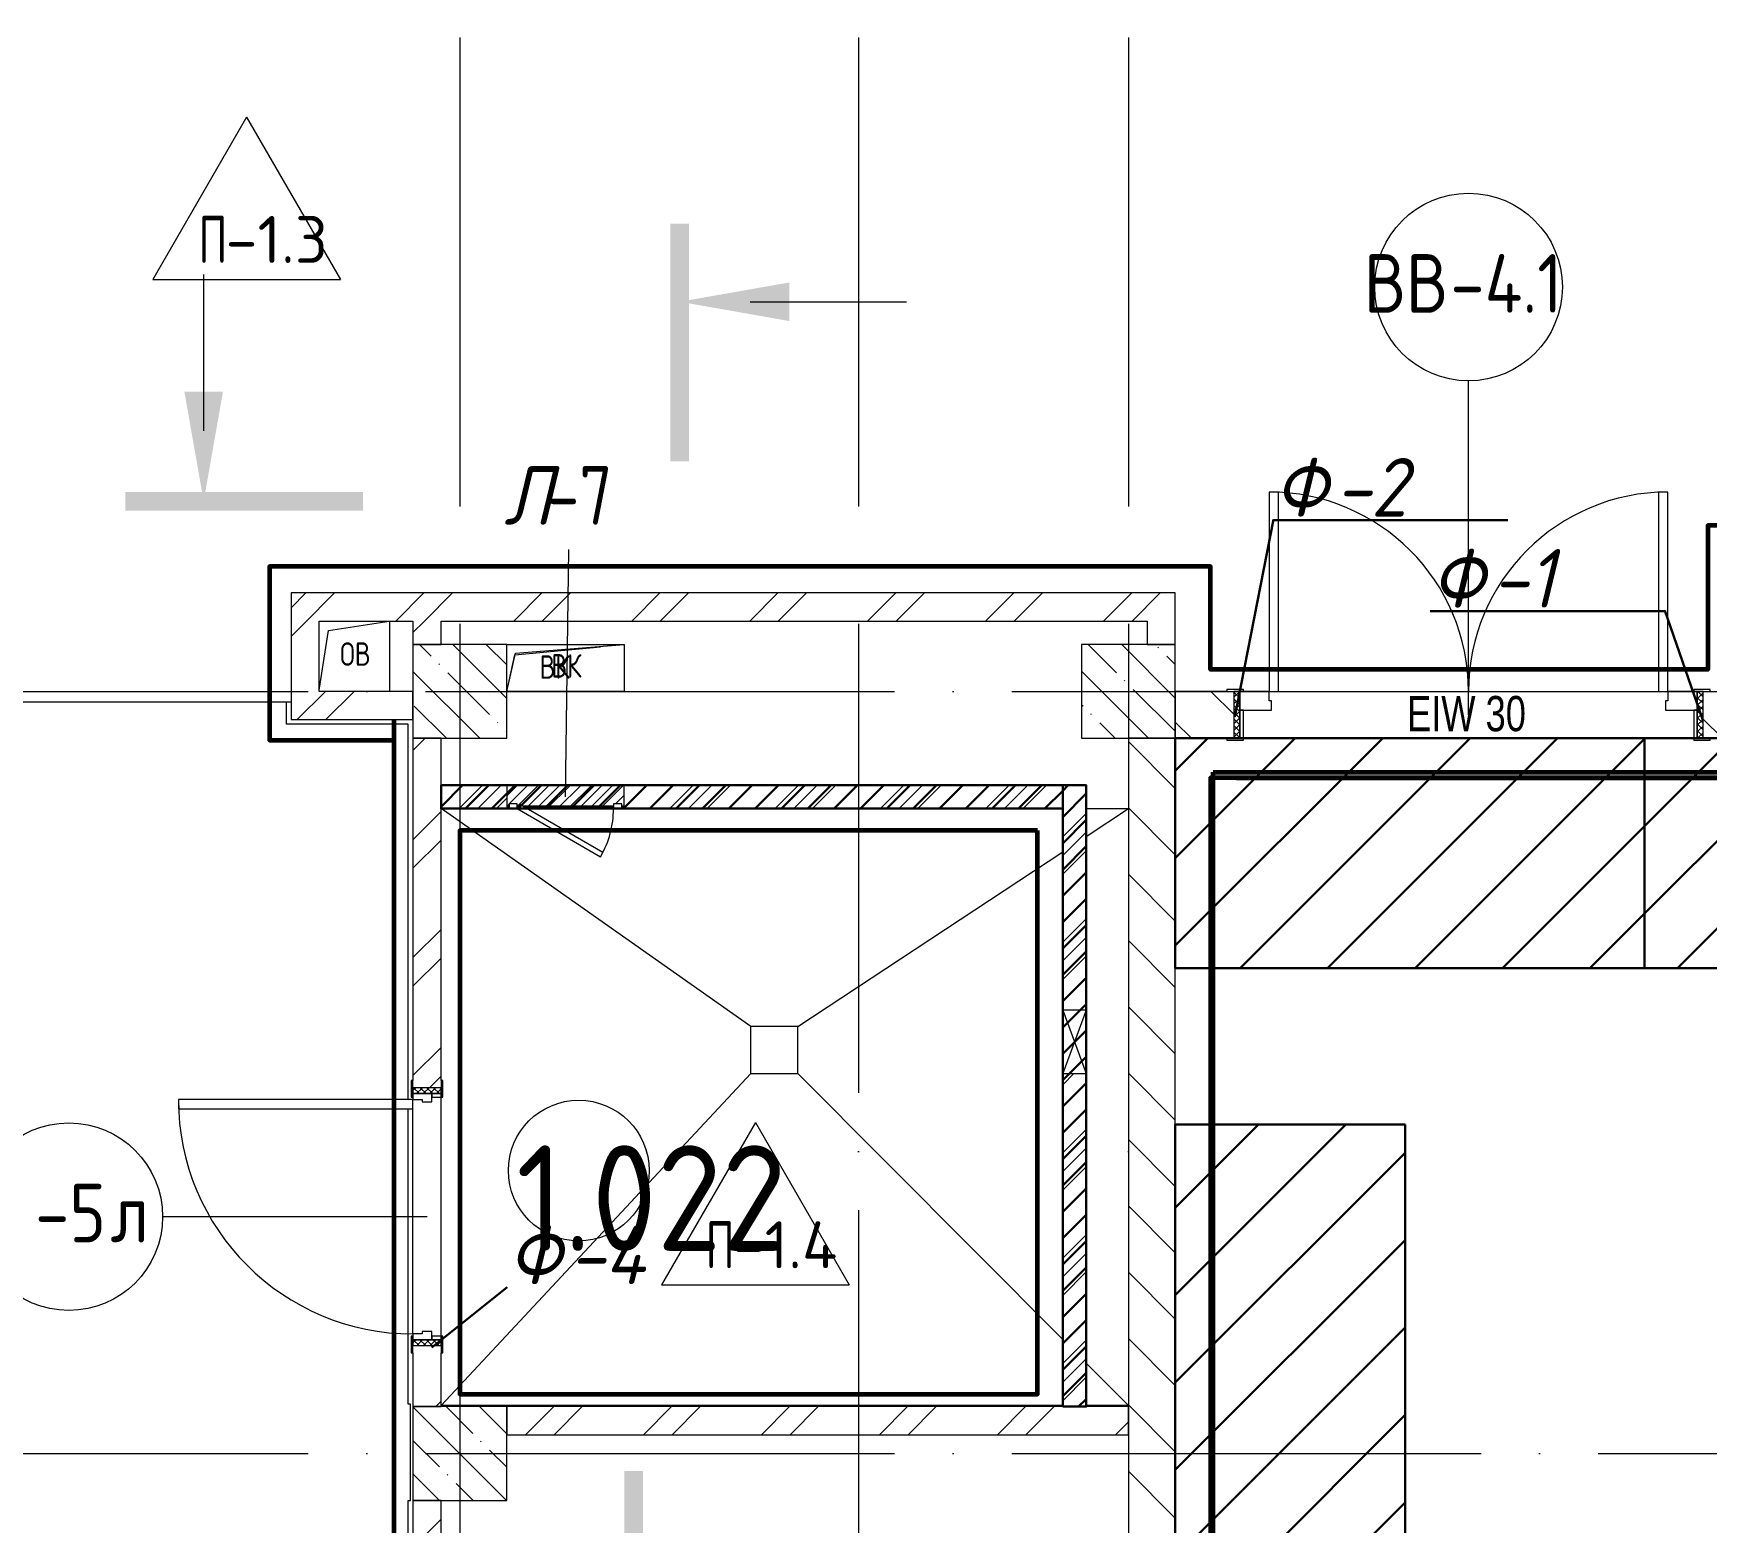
# Model space of a CAD drawing. Header units: millimetres. Extents: x -592259 to 288321, y -552984 to 293768.
# Drawn here: x 90570 to 97702, y 32231 to 38580 of the extents above; entities that cross this region are included whole.
import ezdxf

# ---------------------------------------------------------------- set-up
doc = ezdxf.new("R2010")
doc.units = ezdxf.units.MM
doc.linetypes.add('ADSK_Линия сетки', pattern=[2500, 2000, -250, 0, -250])
doc.linetypes.add('ADSK_Скрыто', pattern=[600, 300, -300])
for name, color, linetype, lineweight in [('0) строительные леса', 1, 'Continuous', 30), ('0.3) ПГП 4 вып', 4, 'Continuous', 30), ('2)Фархверки', 40, 'Continuous', 30), ('4.1) Штук. 3 вып', 6, 'Continuous', 60), ('4.1.1) Штук.  швы3 вып.', 6, 'Continuous', 60), ('4.2) Штук 4 вып', 6, 'Continuous', 60), ('6.1) Шпаклевка 5 вып.', 160, 'Continuous', 60), ('A-AREA-____-IDEN', 250, 'Continuous', 9), ('A-DETL-GENF-OTLN', 250, 'Continuous', 5), ('A-DOOR-____-IDEN', 250, 'Continuous', 9), ('A-DOOR-____-MCUT', 250, 'Continuous', 5), ('A-DOOR-____-OTLN', 250, 'Continuous', 5), ('A-DOOR-FRAM-MCUT', 250, 'Continuous', 5), ('A-DOOR-FRAM-OTLN', 250, 'Continuous', 5), ('A-FLOR-____-IDEN', 250, 'Continuous', 9), ('A-FLOR-____-OTLN', 250, 'Continuous', 9), ('A-GENM-____-MCUT', 250, 'Continuous', 25), ('A-GENM-____-OTLN', 250, 'Continuous', 9), ('A-GLAZ-____-OTLN', 250, 'Continuous', 5), ('A-WALL-____-MCUT', 250, 'Continuous', 13), ('A-WALL-____-PATT', 250, 'Continuous', 13), ('G-____-____-SYMB', 250, 'ADSK_Скрыто', 9), ('I-WALL-____-OTLN', 250, 'Continuous', 9), ('S-COLS-____-MCUT', 250, 'Continuous', 25), ('S-COLS-____-OTLN', 250, 'Continuous', 9), ('S-GRID-____-OTLN', 250, 'Continuous', 9)]:
    doc.layers.add(name, color=color, linetype=linetype, lineweight=lineweight)
doc.styles.add('Arial Narrow', font='ARIALN.TTF', dxfattribs={"width": 0.9, "height": 150})
doc.styles.add('GOST Common_1', font='', dxfattribs={"width": 0.9, "height": 250})
doc.styles.add('ISOCPEUR', font='isocpeur.ttf', dxfattribs={"width": 0.8, "height": 100})
doc.styles.add('ISOCPEUR_1', font='isocpeur.ttf', dxfattribs={"width": 0.9, "height": 250})
doc.styles.add('ISOCPEUR_2', font='isocpeur.ttf', dxfattribs={"height": 160})
doc.styles.add('ISOCPEUR_I', font='isocpeui.ttf', dxfattribs={"width": 0.9, "height": 12.5})
doc.styles.add('ISOCPEUR_I_1', font='ГОСТ тип А.ttf', dxfattribs={"height": 2500})
doc.styles.get('GOST Common_1').set_extended_font_data('GOST Common')
pattern_1 = [(135, (12287.91, -0.0006), (-141.42136, -141.42136), [])]
pattern_2 = [(45, (12287.9, -0.0006), (-251.4472, 251.4472), []), (45, (12287.9, 381), (-251.4472, 251.4472), [])]
pattern_3 = [(45, (12287.9, -0.0006), (-224.5064, 224.5064), []), (45, (12367.3, -0.0006), (0, 449.0128), []), (45, (12208.54, -0.0006), (0, 449.0128), [])]
pattern_4 = [(135, (12287.91, -0.0006), (-142.5612, -142.5612), []), (135, (12430.48, -0.0006), (-142.5612, -142.5612), [252.016, -50.403, 3.353, -47.05])]

# ---------------------------------------------------------------- blocks, each defined once
blk = doc.blocks.new('Разрез - Номер вида спереди_3_5 мм-32550530-АР1_Кладочный план 1 этажа С2и3')
at = {"layer": 'G-____-____-SYMB', "linetype": 'Continuous'}
for points in [[(9.798, 0.404), (9.798, -0.394), (-0.333, -0.394), (-0.333, 0.404)], [(2.176, -4.675), (3, 0), (3.824, -4.675)]]:
    blk.add_hatch(color=256, dxfattribs=at).paths.add_polyline_path(points)
at = {"layer": 'G-____-____-SYMB', "linetype": 'Continuous', "lineweight": 20}
blk.add_line((3, -3), (3, -9.663), dxfattribs=at)
blk = doc.blocks.new('Разрез - Номер вида сзади_3_5 мм-32550532-АР1_Кладочный план 1 этажа С2и3')
at = {"layer": 'G-____-____-SYMB', "linetype": 'Continuous'}
for points in [[(9.798, 0.404), (9.798, -0.394), (-0.333, -0.394), (-0.333, 0.404)], [(2.176, -4.675), (3, 0), (3.824, -4.675)]]:
    blk.add_hatch(color=256, dxfattribs=at).paths.add_polyline_path(points)
at = {"layer": 'G-____-____-SYMB', "linetype": 'Continuous', "lineweight": 20}
blk.add_line((3, -3), (3, -9.663), dxfattribs=at)
blk = doc.blocks.new('Дверь_СКБ_1Ст_Внутренняя - Д-5л_1100x2100h_С_У МГН-41919549-АР1_Маркировочный план 1 этажа С2и3')
at = {"layer": 'A-DOOR-____-OTLN'}
h = blk.add_hatch(dxfattribs=at)
h.set_pattern_fill('FP_12', color=256, style=0, pattern_type=2)
h.set_pattern_definition([(135, (1751.41, 124.685), (-14.14214, -14.14214), []), (225, (1751.41, 124.685), (14.14214, -14.14214), [])])
h.paths.add_polyline_path([(537.5, -60), (562.5, -60), (562.5, 60), (537.5, 60)])
at = {"layer": 'A-DOOR-FRAM-OTLN'}
h = blk.add_hatch(dxfattribs=at)
h.set_pattern_fill('FP_13', color=256, style=0, pattern_type=2)
h.set_pattern_definition([(45, (-371.384, 124.685), (-14.1421, 14.1421), []), (135, (-371.384, 124.685), (-14.1421, -14.1421), [])])
h.paths.add_polyline_path([(-537.5, -60), (-537.5, -60), (-512.5, -60), (-512.5, 60), (-537.5, 60)])
at = {"layer": 'A-DOOR-____-MCUT'}
for p, q in [((512.5, 1060), (472.5, 1060)), ((472.5, 1060), (472.5, 60)), ((512.5, 60), (512.5, 1060)), ((472.5, 60), (512.5, 60))]:
    blk.add_line(p, q, dxfattribs=at)
at = {"layer": 'A-DOOR-____-OTLN'}
blk.add_arc((512.5, 60), 1000, 90, 180, dxfattribs=at)
at = {"layer": 'A-DOOR-FRAM-MCUT'}
for p, q in [((-497.5, 68), (-567.5, 68)), ((-567.5, 68), (-567.5, 60)), ((-567.5, 60), (-497.5, 60)), ((-512.5, 60), (-537.5, 60)), ((-537.5, 60), (-537.5, -60)), ((-487.5, 60), (-512.5, 60)), ((-512.5, 60), (-512.5, -20)), ((-512.5, -60), (-512.5, 60)), ((-497.5, 60), (-512.5, 60)), ((-512.5, 60), (-512.5, 59)), ((-512.5, 59), (-497.5, 59)), ((-497.5, 60), (-497.5, 68)), ((-497.5, 59), (-497.5, 60)), ((-487.5, 20), (-487.5, 60)), ((-477.5, 20), (-487.5, 20)), ((-477.5, -20), (-477.5, 20)), ((512.5, 20), (502.5, 20)), ((502.5, 20), (502.5, -20)), ((512.5, 60), (512.5, 20)), ((537.5, 60), (512.5, 60)), ((592.5, 68), (522.5, 68)), ((522.5, 68), (522.5, 60)), ((537.5, 60), (522.5, 60)), ((522.5, 60), (522.5, 59)), ((522.5, 60), (592.5, 60)), ((522.5, 59), (537.5, 59)), ((537.5, -20), (537.5, 60)), ((562.5, 60), (537.5, 60)), ((537.5, 60), (537.5, -60)), ((537.5, 59), (537.5, 60)), ((562.5, -60), (562.5, 60)), ((592.5, 60), (592.5, 68)), ((-497.5, -60), (-567.5, -60)), ((-567.5, -60), (-567.5, -68)), ((-567.5, -68), (-497.5, -68)), ((-537.5, -60), (-512.5, -60)), ((-512.5, -20), (-477.5, -20)), ((-497.5, -20), (-512.5, -20)), ((-512.5, -20), (-512.5, -60)), ((-512.5, -60), (-497.5, -60)), ((-497.5, -60), (-497.5, -20)), ((-497.5, -68), (-497.5, -60)), ((502.5, -20), (537.5, -20)), ((537.5, -20), (522.5, -20)), ((522.5, -20), (522.5, -60)), ((522.5, -60), (537.5, -60)), ((592.5, -60), (522.5, -60)), ((522.5, -60), (522.5, -68)), ((522.5, -68), (592.5, -68)), ((537.5, -60), (537.5, -20)), ((537.5, -60), (562.5, -60)), ((592.5, -68), (592.5, -60))]:
    blk.add_line(p, q, dxfattribs=at)
blk = doc.blocks.new('_Wn_-As_OpeningMEP_floor__Rectangular - _Wn_-As_OpeningMEP_floor__Rectangular-34704353-АР1_Маркировочный план 1 этажа С2и3')
at = {"layer": 'A-DETL-GENF-OTLN', "lineweight": 5}
for p, q in [((-149.2, -94.7), (-109.8, 159.8)), ((-109.8, 159.8), (149.3, 199.9))]:
    blk.add_line(p, q, dxfattribs=at)
blk = doc.blocks.new('_Wn_-As_OpeningMEP_floor__Rectangular - _Wn_-As_OpeningMEP_floor__Rectangular-36633916-АР1_Маркировочный план 1 этажа С2и3')
at = {"layer": 'A-DETL-GENF-OTLN', "lineweight": 5}
for p, q in [((-212.3, 112.2), (250, 150)), ((-250, -50), (-212.3, 112.2))]:
    blk.add_line(p, q, dxfattribs=at)
blk = doc.blocks.new('Дверь_СКБ_2Ст_Внутренняя1 - Н_ВВ-4_1_2000x2600h_Фрамуга сверху-V115-АР1_Маркировочный план 1 этажа С2и3')
at = {"layer": 'A-DOOR-____-OTLN'}
h = blk.add_hatch(dxfattribs=at)
h.set_pattern_fill('FP_17', color=256, style=0, pattern_type=2)
h.set_pattern_definition([(135, (1301.41, 164.685), (-14.1421, -14.1421), []), (225, (1301.41, 164.685), (14.1421, -14.1421), [])])
h.paths.add_polyline_path([(1012.5, -100), (1012.5, 100), (987.5, 100), (987.5, -100)])
at = {"layer": 'A-DOOR-FRAM-OTLN'}
h = blk.add_hatch(dxfattribs=at)
h.set_pattern_fill('FP_18', color=256, style=0, pattern_type=2)
h.set_pattern_definition([(45, (-821.384, 164.685), (-14.1421, 14.1421), []), (135, (-821.384, 164.685), (-14.1421, -14.1421), [])])
h.paths.add_polyline_path([(-987.5, -100), (-962.5, -100), (-962.5, 100), (-987.5, 100), (-987.5, 20)])
at = {"layer": 'A-DOOR-____-MCUT'}
for p, q in [((-837.5, 950), (-837.5, 100)), ((-797.5, 950), (-837.5, 950)), ((-797.5, 100), (-797.5, 950)), ((862.5, 950), (822.5, 950)), ((822.5, 950), (822.5, 100)), ((862.5, 100), (862.5, 950)), ((-837.5, 100), (-797.5, 100)), ((822.5, 100), (862.5, 100))]:
    blk.add_line(p, q, dxfattribs=at)
at = {"layer": 'A-DOOR-____-OTLN'}
for centre, start, end in [((-837.5, 100), 0, 90), ((862.5, 100), 90, 180)]:
    blk.add_arc(centre, 850, start, end, dxfattribs=at)
at = {"layer": 'A-DOOR-FRAM-MCUT'}
for p, q in [((-947.5, 108), (-1017.5, 108)), ((-1017.5, 108), (-1017.5, 100)), ((-1017.5, 100), (-947.5, 100)), ((-962.5, 100), (-987.5, 100)), ((-987.5, 100), (-987.5, -100)), ((-837.5, 100), (-962.5, 100)), ((-962.5, 100), (-962.5, 20)), ((-962.5, -100), (-962.5, 100)), ((-947.5, 100), (-962.5, 100)), ((-962.5, 100), (-962.5, 99)), ((-962.5, 99), (-947.5, 99)), ((-947.5, 100), (-947.5, 108)), ((-947.5, 99), (-947.5, 100)), ((-837.5, 60), (-837.5, 100)), ((862.5, 100), (862.5, 60)), ((987.5, 100), (862.5, 100)), ((1042.5, 108), (972.5, 108)), ((972.5, 108), (972.5, 100)), ((987.5, 100), (972.5, 100)), ((972.5, 100), (972.5, 99)), ((972.5, 100), (1042.5, 100)), ((972.5, 99), (987.5, 99)), ((987.5, 20), (987.5, 100)), ((1012.5, 100), (987.5, 100)), ((987.5, 100), (987.5, -100)), ((987.5, 99), (987.5, 100)), ((1012.5, -100), (1012.5, 100)), ((1042.5, 100), (1042.5, 108)), ((-962.5, 20), (-827.5, 20)), ((-947.5, 20), (-962.5, 20)), ((-962.5, 20), (-962.5, -100)), ((-947.5, -100), (-947.5, 20)), ((-827.5, 60), (-837.5, 60)), ((-827.5, 20), (-827.5, 60)), ((862.5, 60), (852.5, 60)), ((852.5, 60), (852.5, 20)), ((852.5, 20), (987.5, 20)), ((987.5, 20), (972.5, 20)), ((972.5, 20), (972.5, -100)), ((987.5, -100), (987.5, 20)), ((-947.5, -100), (-1017.5, -100)), ((-1017.5, -100), (-1017.5, -108)), ((-1017.5, -108), (-947.5, -108)), ((-987.5, -100), (-962.5, -100)), ((-962.5, -100), (-947.5, -100)), ((-947.5, -108), (-947.5, -100)), ((972.5, -100), (987.5, -100)), ((1042.5, -100), (972.5, -100)), ((972.5, -100), (972.5, -108)), ((972.5, -108), (1042.5, -108)), ((987.5, -100), (1012.5, -100)), ((1042.5, -108), (1042.5, -100))]:
    blk.add_line(p, q, dxfattribs=at)
blk = doc.blocks.new('_Wn_-As_OpeningMEP_floor__Rectangular - _Wn_-As_OpeningMEP_floor__Rectangular-37166392-АР1_Маркировочный план 1 этажа С2и3')
at = {"layer": 'A-DETL-GENF-OTLN', "lineweight": 5}
for p, q in [((-165.7, 110.8), (199.9, 145)), ((-199.9, -45), (-165.7, 110.8))]:
    blk.add_line(p, q, dxfattribs=at)
blk = doc.blocks.new('_Wn_-As_OpeningMEP_wall__Rectangular - _Wn_-As_OpeningMEP_wall__Rectangular-41748948-АР1_Маркировочный план 1 этажа С2и3')
at = {"layer": 'A-DETL-GENF-OTLN', "lineweight": 5}
for p, q in [((135, -50), (-135, 50)), ((135, 50), (-135, -50)), ((-135, 50), (-135, -50)), ((135, 50), (-135, 50)), ((-135, 50), (-135, -50)), ((135, -50), (135, 50)), ((135, -50), (135, 50)), ((-135, -50), (135, -50))]:
    blk.add_line(p, q, dxfattribs=at)
blk = doc.blocks.new('АР_Люк - ЛРС_ВК_500х400_наружный_NCS S 1000-N-42722041-АР1_Маркировочный план 1 этажа С2и3')
at = {"layer": 'A-DOOR-____-OTLN'}
h = blk.add_hatch(dxfattribs=at)
h.set_pattern_fill('FP_148', color=256, style=0, pattern_type=2)
h.set_pattern_definition([(45, (125, 0), (-22.6274, 22.6274), [])])
h.paths.add_polyline_path([(-125, 50), (-125, -50), (375, -50), (375, 50), (365, 50), (365, 30), (330, 30), (330, 50), (320, 32.7), (290, 50), (-80, 50), (-80, 30), (-115, 30), (-115, 50), (-119.6, 50)])
at = {"layer": 'A-DETL-GENF-OTLN', "lineweight": 5}
for p, q in [((375, 50), (-125, 50)), ((-125, 50), (-125, -50)), ((375, -50), (375, 50)), ((-125, -50), (375, -50))]:
    blk.add_line(p, q, dxfattribs=at)
at = {"layer": 'A-DOOR-____-MCUT', "lineweight": 5}
for p, q in [((-25.1, 255), (-35.1, 237.7)), ((-35.1, 237.7), (320, 32.7)), ((330, 50), (-25.1, 255)), ((-80, 50), (-115, 50)), ((-115, 50), (-115, 30)), ((-115, 30), (-80, 30)), ((-80, 30), (-80, 50)), ((320, 32.7), (330, 50)), ((365, 50), (330, 50)), ((330, 50), (330, 30)), ((330, 30), (365, 30)), ((365, 30), (365, 50))]:
    blk.add_line(p, q, dxfattribs=at)
blk.add_arc((330, 50), 410, 150, 180, dxfattribs=at)
at = {"layer": 'A-DOOR-____-OTLN'}
blk.add_line((330, 50), (-25.1, 255), dxfattribs=at)
blk = doc.blocks.new('ASML_АР_Отделка Люка - ВО Отделка люков_Грунтовка 0_Шпатлевка 0_Окраска 0_0-42722003-АР1_Маркировочный план 1 этажа С2и3')
at = {"layer": 'A-GENM-____-MCUT', "lineweight": 5}
for p, q in [((-240, 3), (-250, 3)), ((-250, 3), (-250, 0)), ((177.1, 3), (-205, 3)), ((205, 3), (201, 3)), ((250, 3), (240, 3)), ((250, 0), (250, 3)), ((-250, 0), (-240, 0)), ((-205, 0), (182.3, 0)), ((199.2, 0), (205, 0)), ((240, 0), (250, 0))]:
    blk.add_line(p, q, dxfattribs=at)
blk = doc.blocks.new('AAR_СКБ_Марка_Помещения_мал - Номер-28977439-АР1_Маркировочный план 1 этажа С2и3')
at = {"layer": 'A-AREA-____-IDEN'}
blk.add_circle((-0.028, 0), 3, dxfattribs=at)
blk = doc.blocks.new('AAR_СКБ_Марка_Перекрытия - Марка пола-17325028-АР1_Маркировочный план 1 этажа С2и3')
at = {"layer": 'A-FLOR-____-IDEN'}
for p, q in [((0, 6.932), (-4.002, 0)), ((0, 6.932), (4.002, 0)), ((-4.002, 0), (4.002, 0))]:
    blk.add_line(p, q, dxfattribs=at)
blk = doc.blocks.new('ADSK_Марка_Дверь - Типоразмер_ADSK_Марка-30565456-АР1_Маркировочный план 1 этажа С2и3')
at = {"layer": 'A-DOOR-____-IDEN'}
blk.add_circle((0, 0), 4, dxfattribs=at)

msp = doc.modelspace()

# ---------------------------------------------------------------- hatches: boundary and pattern name
at = {"layer": '0) строительные леса'}
h = msp.add_hatch(dxfattribs=at)
h.set_pattern_fill('ANSI31', color=256, scale=83)
h.paths.add_polyline_path([(97437.8919, 34594.9994), (95437.8919, 34594.9994), (95437.8919, 35574.9994), (97437.8919, 35574.9994)])
h = msp.add_hatch(dxfattribs=at)
h.set_pattern_fill('ANSI31', color=256, scale=83)
h.paths.add_polyline_path([(99437.8919, 34594.9994), (97437.8919, 34594.9994), (97437.8919, 35574.9994), (99437.8919, 35574.9994)])
h = msp.add_hatch(dxfattribs=at)
h.set_pattern_fill('ANSI31', color=256, scale=83)
h.paths.add_polyline_path([(96417.8919, 33927.4966), (96417.8919, 31927.4966), (95437.8919, 31927.4966), (95437.8919, 33927.4966)])
at = {"layer": '0.3) ПГП 4 вып'}
h = msp.add_hatch(dxfattribs=at)
h.set_pattern_fill('ANSI31', color=256, scale=25)
h.paths.add_polyline_path([(94957.8602, 35274.9403), (92307.8919, 35274.9403), (92307.8919, 35374.9403), (94957.8602, 35374.9403)])
h = msp.add_hatch(dxfattribs=at)
h.set_pattern_fill('ANSI31', color=256, scale=25)
h.paths.add_polyline_path([(94957.8602, 32724.9994), (95057.8602, 32724.9994), (95057.8602, 35374.9403), (94957.8602, 35374.9403)])
at = {"layer": 'A-WALL-____-PATT', "lineweight": 15, "true_color": 0x000000}
h = msp.add_hatch(dxfattribs=at)
h.set_pattern_fill('FP_4', color=18, style=0, pattern_type=2)
h.set_pattern_definition(pattern_2)
h.paths.add_polyline_path([(91787.4671, 35774.9994), (91788.2169, 35775.055), (91787.4044, 36194.9403), (91668.2169, 36194.9403), (91668.2169, 35774.9994), (91787.3812, 35774.9994)])
h = msp.add_hatch(dxfattribs=at)
h.set_pattern_fill('FP_4', color=18, style=0, pattern_type=2)
h.set_pattern_definition(pattern_2)
h.paths.add_polyline_path([(92187.8919, 36074.9403), (95437.8919, 36074.9403), (95437.8919, 36194.9403), (91788.2169, 36194.9403), (91788.2169, 36074.9403), (92102.4758, 36074.9403)])
h = msp.add_hatch(dxfattribs=at)
h.set_pattern_fill('FP_4', color=18, style=0, pattern_type=2)
h.set_pattern_definition(pattern_2)
h.paths.add_polyline_path([(92307.8919, 26625), (92307.8915, 26625.0216), (92307.87, 32324.9994), (92187.8919, 32324.9994), (92187.8919, 26625), (92307.87, 26625)])
h.paths.add_polyline_path([(92307.87, 32724.9994), (92307.8919, 32724.9994), (92307.87, 32985), (92187.8919, 32985), (92187.8919, 32724.9994)])
h.paths.add_polyline_path([(92187.8919, 34085), (92307.8919, 34085), (92307.8919, 35574.9994), (92187.8919, 35574.9994), (92187.8919, 34115)])
h.paths.add_polyline_path([(92307.8919, 35974.9994), (92307.8919, 36074.9403), (92187.8919, 36074.9403), (92187.8919, 35974.9994)])
h = msp.add_hatch(dxfattribs=at)
h.set_pattern_fill('FP_4', color=18, style=0, pattern_type=2)
h.set_pattern_definition(pattern_2)
h.paths.add_polyline_path([(92102.4758, 35654.9994), (92187.8919, 35654.9994), (92187.8919, 35774.9994), (91668.2169, 35774.9994), (91668.2169, 35654.9994), (91922.9873, 35654.9994)])
h = msp.add_hatch(dxfattribs=at)
h.set_pattern_fill('FP_2', color=18, style=0, pattern_type=2)
h.set_pattern_definition(pattern_1)
h.paths.add_polyline_path([(112185.9827, 35575), (113447.9138, 35575), (113447.9138, 35775), (111458.0332, 35775), (111458.0332, 35575), (111813.3769, 35575)])
h.paths.add_polyline_path([(109428.0332, 35575), (109458.0318, 35575), (109458.0332, 35775), (109187.8919, 35775), (109187.8919, 35575), (109287.4661, 35575)])
h.paths.add_polyline_path([(105040.0788, 35575), (108787.8919, 35575), (108787.8919, 35775), (105037.8919, 35774.8832), (105037.9138, 35575)])
h.paths.add_polyline_path([(101671.1643, 35575), (104637.8919, 35575), (104637.8919, 35775), (101137.8919, 35775), (101137.8919, 35575)])
h.paths.add_polyline_path([(98937.2533, 35575), (100737.8919, 35575), (100737.8919, 35775), (97687.8919, 35775), (97687.8919, 35575), (98549.0724, 35575)])
h.paths.add_polyline_path([(95657.8919, 35575), (95687.8919, 35575), (95687.8919, 35775), (95437.8919, 35775), (95437.8919, 35575)])
h = msp.add_hatch(dxfattribs=at)
h.set_pattern_fill('FP_2', color=18, style=0, pattern_type=2)
h.set_pattern_definition(pattern_1)
h.paths.add_polyline_path([(95437.8919, 26624.9994), (95437.8919, 27424.9994), (95237.8919, 27424.9994), (95237.8919, 26624.9994)])
h.paths.add_polyline_path([(95237.8919, 29624.9994), (95437.8919, 29624.9994), (95437.8919, 35574.9994), (95237.8919, 35574.9994), (95237.8919, 29654.9994)])
h = msp.add_hatch(dxfattribs=at)
h.set_pattern_fill('FP_5', color=18, style=0, pattern_type=2)
h.set_pattern_definition(pattern_3)
h.paths.add_polyline_path([(94957.8602, 35274.9403), (95057.8602, 35274.9403), (95057.8602, 35374.9403), (93087.8919, 35374.9403), (93087.9138, 35274.9403), (93827.9925, 35274.9403)])
h.paths.add_polyline_path([(92587.8919, 35274.9403), (92587.8919, 35374.9403), (92307.8919, 35374.9403), (92307.8919, 35274.9403), (92560.1442, 35274.9403)])
h = msp.add_hatch(dxfattribs=at)
h.set_pattern_fill('FP_5', color=18, style=0, pattern_type=2)
h.set_pattern_definition(pattern_3)
h.paths.add_polyline_path([(95057.8602, 32724.9994), (95057.8602, 34144.9994), (94957.8602, 34144.9994), (94957.8602, 32724.9994)])
h.paths.add_polyline_path([(94957.8602, 34414.9994), (95057.8602, 34414.9994), (95057.8602, 35274.9403), (94957.8602, 35274.9403), (94957.8602, 34594.6615)])
h = msp.add_hatch(dxfattribs=at)
h.set_pattern_fill('FP_4', color=18, style=0, pattern_type=2)
h.set_pattern_definition(pattern_2)
h.paths.add_polyline_path([(92587.8919, 32604.9994), (95237.881, 32604.9994), (95237.881, 32724.9994), (92587.8919, 32724.9994)])
at = {"layer": 'S-COLS-____-OTLN', "lineweight": 5, "true_color": 0x000000}
h = msp.add_hatch(dxfattribs=at)
h.set_pattern_fill('FP_1', color=18, style=0, pattern_type=2)
h.set_pattern_definition(pattern_4)
h.paths.add_polyline_path([(92187.8919, 35574.9994), (92587.8919, 35574.9994), (92587.8919, 35974.9994), (92187.8919, 35974.9346), (92187.8919, 35654.9994)])
h = msp.add_hatch(dxfattribs=at)
h.set_pattern_fill('FP_1', color=18, style=0, pattern_type=2)
h.set_pattern_definition(pattern_4)
h.paths.add_polyline_path([(95237.8919, 35574.9994), (95437.8919, 35574.9994), (95437.8919, 35974.9994), (95037.8919, 35974.9346), (95037.8919, 35574.9994)])
h = msp.add_hatch(dxfattribs=at)
h.set_pattern_fill('FP_1', color=18, style=0, pattern_type=2)
h.set_pattern_definition(pattern_4)
h.paths.add_polyline_path([(92262.5271, 32324.9994), (92587.8919, 32324.9994), (92587.8919, 32724.9994), (92187.8919, 32724.9994), (92187.8919, 32324.9994)])

# ---------------------------------------------------------------- linework, layer by layer
at = {"layer": '0) строительные леса'}
for points in [[(97437.8919, 34594.9994), (95437.8919, 34594.9994), (95437.8919, 35574.9994), (97437.8919, 35574.9994)], [(99437.8919, 34594.9994), (97437.8919, 34594.9994), (97437.8919, 35574.9994), (99437.8919, 35574.9994)], [(96417.8919, 33927.4966), (96417.8919, 31927.4966), (95437.8919, 31927.4966), (95437.8919, 33927.4966)]]:
    msp.add_lwpolyline(points, close=True, dxfattribs=at)
at = {"layer": '0.3) ПГП 4 вып'}
for points in [[(94957.8602, 35274.9403), (92307.8919, 35274.9403), (92307.8919, 35374.9403), (94957.8602, 35374.9403)], [(94957.8602, 32724.9994), (95057.8602, 32724.9994), (95057.8602, 35374.9403), (94957.8602, 35374.9403)]]:
    msp.add_lwpolyline(points, close=True, dxfattribs=at)
at = {"layer": '2)Фархверки'}
for p, q in [((95691.3171, 35666.6998), (95856.0933, 36508.0315)), ((95856.0933, 36504.8876), (96856.0933, 36504.8876)), ((96524.9889, 36116.7119), (97524.9889, 36116.7119)), ((97687.0976, 35652.6003), (97524.9889, 36119.8558)), ((92268.0469, 32977.7427), (92589.8019, 33234.8471))]:
    msp.add_line(p, q, dxfattribs=at)
at = {"layer": '4.1) Штук. 3 вып'}
msp.add_lwpolyline([(95588.0033, 26539.5988), (113331.5013, 26539.5988), (113331.5013, 35406.7829), (95588.0033, 35406.7829)], close=True, dxfattribs=at)
at = {"layer": '4.1.1) Штук.  швы3 вып.'}
msp.add_lwpolyline([(95698.6948, 35406.7829), (98202.5729, 35406.7829)], dxfattribs=at)
at = {"layer": '4.2) Штук 4 вып'}
for points in [[(99625.5972, 39700.4838), (99730.4399, 39700.4838), (99730.4399, 36482.5892), (97708.2871, 36482.5892), (97708.2871, 35868.3412), (95588.0898, 35868.3412), (95588.0898, 36307.463), (91576.7669, 36307.463), (91576.7669, 35567.337), (92108.0564, 35567.337)], [(92108.0564, 26425), (92108.0564, 35654.9994)]]:
    msp.add_lwpolyline(points, dxfattribs=at)
msp.add_lwpolyline([(94849.908, 35181.4895), (92387.9138, 35181.4895), (92387.9138, 32777.5785), (94849.908, 32777.5785)], close=True, dxfattribs=at)
at = {"layer": '6.1) Шпаклевка 5 вып.'}
msp.add_lwpolyline([(95599.5901, 35429.7163), (113347.9138, 35429.7163), (113347.9138, 26565), (95599.5901, 26565)], close=True, dxfattribs=at)
at = {"layer": 'A-DOOR-____-IDEN', "color": 18, "true_color": 0x000000}
for p, q in [((96687.8919, 35675), (96687.4345, 37099.0594)), ((92837.8919, 35324.9403), (92852.3152, 36379.4638)), ((92247.8919, 33535), (91120.8331, 33535))]:
    msp.add_line(p, q, dxfattribs=at)
at = {"layer": 'A-FLOR-____-OTLN', "color": 18, "lineweight": 5, "true_color": 0x000000}
for p, q in [((92087.4044, 36074.9403), (92087.4044, 35775.055)), ((92587.8919, 35974.9346), (93087.9138, 35974.9346)), ((93087.9138, 35974.9346), (93087.9138, 35774.9346)), ((92087.4044, 35775.055), (91788.2169, 35775.055)), ((93087.9138, 35774.9346), (92587.8919, 35774.9346)), ((95877.8919, 35775), (97497.8919, 35775)), ((87287.8919, 35729.9994), (91668.2169, 35729.9994)), ((91648.2169, 35634.9994), (91648.2169, 35729.9994)), ((92167.8919, 35634.9994), (91648.2169, 35634.9994)), ((92167.8919, 34035), (92167.8919, 35634.9994)), ((95057.8602, 35274.9403), (95237.8919, 35274.9403)), ((93627.9925, 34145.2565), (93627.9925, 34345.2565)), ((93827.9925, 34345.2565), (93627.9925, 34345.2565)), ((93827.9925, 34145.2565), (93827.9925, 34345.2565)), ((93627.9925, 34145.2565), (93827.9925, 34145.2565)), ((92307.8919, 33025), (92307.8919, 34045)), ((92167.8919, 32734.9994), (92167.8919, 33995)), ((92177.8919, 32734.9994), (92167.8919, 32734.9994)), ((92177.8919, 32324.9994), (92177.8919, 32734.9994)), ((94957.8602, 32729.4994), (92307.8919, 32729.4994)), ((95237.8919, 32729.4994), (95057.8602, 32729.4994)), ((92167.8919, 26625), (92167.8919, 32324.9994)), ((92167.8919, 32324.9994), (92177.8919, 32324.9994))]:
    msp.add_line(p, q, dxfattribs=at)
at = {"layer": 'A-FLOR-____-OTLN', "color": 18, "true_color": 0x000000}
for p, q in [((93627.9925, 34345.2565), (92307.8919, 35274.9403)), ((95057.8602, 35156.2279), (95237.8919, 35274.9403)), ((93827.9925, 34345.2565), (94957.8602, 35090.2882)), ((92307.8919, 32729.4994), (93627.9925, 34145.2565)), ((93827.9925, 34145.2565), (94957.8602, 33010.6945)), ((95057.8602, 32910.2791), (95237.8919, 32729.4994))]:
    msp.add_line(p, q, dxfattribs=at)
at = {"layer": 'A-WALL-____-MCUT', "color": 18, "lineweight": 15, "true_color": 0x000000}
for p, q in [((95437.8919, 36194.9403), (91668.2169, 36194.9403)), ((91668.2169, 36194.9403), (91668.2169, 35654.9994)), ((95437.8919, 35974.9994), (95437.8919, 36194.9403)), ((91788.2169, 36074.9403), (92187.8919, 36074.9403)), ((91788.2169, 35774.9994), (91788.2169, 36074.9403)), ((92187.8919, 36074.9403), (92187.8919, 35974.9994)), ((92307.8919, 36074.9403), (95317.8919, 36074.9403)), ((92307.8919, 35974.9994), (92307.8919, 36074.9403)), ((95317.8919, 36074.9403), (95317.8919, 35974.9994)), ((92187.8919, 35974.9994), (92307.8919, 35974.9994)), ((95317.8919, 35974.9994), (95437.8919, 35974.9994)), ((92187.8919, 35774.9994), (91788.2169, 35774.9994)), ((92187.8919, 35654.9994), (92187.8919, 35774.9994)), ((95657.8919, 35775), (95437.8919, 35775)), ((95437.8919, 35775), (95437.8919, 35575)), ((91668.2169, 35654.9994), (92187.8919, 35654.9994)), ((92187.8919, 35574.9994), (92187.8919, 34115)), ((92307.8919, 35574.9994), (92187.8919, 35574.9994)), ((92307.8919, 34115), (92307.8919, 35574.9994)), ((95237.8919, 35574.9994), (95237.8919, 29654.9994)), ((95437.8919, 35574.9994), (95237.8919, 35574.9994)), ((95437.8919, 35575), (95657.8919, 35575)), ((95437.8919, 29654.9994), (95437.8919, 35574.9994)), ((95057.8602, 35374.9403), (92307.8919, 35374.9403)), ((95057.8602, 34414.9994), (95057.8602, 35374.9403)), ((92307.8919, 35274.9403), (92597.8919, 35274.9403)), ((92672.8919, 35274.9403), (93042.8919, 35274.9403)), ((93077.8919, 35274.9403), (94957.8602, 35274.9403)), ((94957.8602, 35274.9403), (94957.8602, 34414.9994)), ((94957.8602, 34144.9994), (94957.8602, 32724.9994)), ((95057.8602, 32724.9994), (95057.8602, 34144.9994)), ((92187.8919, 32955), (92187.8919, 32724.9994)), ((92307.8919, 32724.9994), (92307.8919, 32955)), ((92187.8919, 32724.9994), (92307.8919, 32724.9994)), ((95237.881, 32724.9994), (92587.8919, 32724.9994)), ((92587.8919, 32724.9994), (92587.8919, 32604.9994)), ((95237.881, 32604.9994), (95237.881, 32724.9994)), ((92587.8919, 32604.9994), (95237.881, 32604.9994)), ((92187.8919, 32324.9994), (92187.8919, 26625)), ((92307.8919, 32324.9994), (92187.8919, 32324.9994)), ((92307.8919, 26625), (92307.8919, 32324.9994))]:
    msp.add_line(p, q, dxfattribs=at)
at = {"layer": 'I-WALL-____-OTLN', "color": 18, "lineweight": 15, "true_color": 0x000000}
for p, q in [((95877.8919, 35775), (97497.8919, 35775)), ((97647.8919, 35575), (95727.8919, 35575)), ((92187.8919, 33035), (92187.8919, 33995))]:
    msp.add_line(p, q, dxfattribs=at)
at = {"layer": 'S-COLS-____-MCUT', "color": 18, "lineweight": 5, "true_color": 0x000000}
for p, q in [((92187.8919, 35974.9994), (92187.8919, 35574.9994)), ((92587.8919, 35974.9994), (92307.8919, 35974.9994)), ((92587.8919, 35574.9994), (92587.8919, 35974.9994)), ((95437.8919, 35974.9994), (95037.8919, 35974.9994)), ((95037.8919, 35974.9994), (95037.8919, 35574.9994)), ((95437.8919, 35574.9994), (95437.8919, 35974.9994)), ((92307.8919, 35574.9994), (92587.8919, 35574.9994)), ((95037.8919, 35574.9994), (95237.8919, 35574.9994)), ((92187.8919, 32724.9994), (92187.8919, 32324.9994)), ((92587.8919, 32724.9994), (92307.8919, 32724.9994)), ((92587.8919, 32324.9994), (92587.8919, 32604.9994)), ((92307.8919, 32324.9994), (92587.8919, 32324.9994))]:
    msp.add_line(p, q, dxfattribs=at)
at = {"layer": 'S-COLS-____-OTLN', "color": 18, "lineweight": 5, "true_color": 0x000000}
for p, q in [((92307.8919, 35974.9994), (92187.8919, 35974.9994)), ((92187.8919, 35574.9994), (92307.8919, 35574.9994)), ((95237.8919, 35574.9994), (95437.8919, 35574.9994)), ((92307.8919, 32724.9994), (92187.8919, 32724.9994)), ((92587.8919, 32604.9994), (92587.8919, 32724.9994)), ((92187.8919, 32324.9994), (92307.8919, 32324.9994))]:
    msp.add_line(p, q, dxfattribs=at)
at = {"layer": 'S-GRID-____-OTLN', "color": 18, "linetype": 'ADSK_Линия сетки', "true_color": 0x000000}
for p, q in [((92387.9138, 61063.6538), (92387.9138, -2919.5356)), ((94087.9138, 61063.6538), (94087.9138, -2919.5356)), ((95237.9138, 61063.6538), (95237.9138, -2919.5356)), ((77240.3519, 35775), (168626.8279, 35775)), ((77240.3519, 32525), (168626.8279, 32525))]:
    msp.add_line(p, q, dxfattribs=at)

# ---------------------------------------------------------------- block references
at = {"layer": 'A-AREA-____-IDEN', "color": 18, "true_color": 0x000000, "xscale": 99.99999999999993, "yscale": 99.99999999999993, "zscale": 99.99999999999993}
msp.add_blockref('AAR_СКБ_Марка_Помещения_мал - Номер-28977439-АР1_Маркировочный план 1 этажа С2и3', (92897.4599, 33731.7463), dxfattribs=at)
at = {"layer": 'A-DOOR-____-IDEN', "color": 18, "true_color": 0x000000, "xscale": 99.99999999999993, "yscale": 99.99999999999993, "zscale": 99.99999999999993}
for p in [(96687.8919, 37499.0594), (90720.8331, 33535)]:
    msp.add_blockref('ADSK_Марка_Дверь - Типоразмер_ADSK_Марка-30565456-АР1_Маркировочный план 1 этажа С2и3', p, dxfattribs=at)
at = {"layer": 'A-DOOR-____-OTLN', "color": 18, "true_color": 0x000000}
msp.add_blockref('Дверь_СКБ_2Ст_Внутренняя1 - Н_ВВ-4_1_2000x2600h_Фрамуга сверху-V115-АР1_Маркировочный план 1 этажа С2и3', (96675.3919, 35675), dxfattribs=at)
for name, p, rotation in [('АР_Люк - ЛРС_ВК_500х400_наружный_NCS S 1000-N-42722041-АР1_Маркировочный план 1 этажа С2и3', (92962.8919, 35324.9403), 180), ('Дверь_СКБ_1Ст_Внутренняя - Д-5л_1100x2100h_С_У МГН-41919549-АР1_Маркировочный план 1 этажа С2и3', (92247.8919, 33522.5), 90)]:
    msp.add_blockref(name, p, dxfattribs=dict(at, rotation=rotation))
at = {"layer": 'A-FLOR-____-IDEN', "color": 18, "true_color": 0x000000, "xscale": 99.99999999999993, "yscale": 99.99999999999993, "zscale": 99.99999999999993}
for p in [(91478.6913, 37530.4871), (93647.5784, 33243.7431)]:
    msp.add_blockref('AAR_СКБ_Марка_Перекрытия - Марка пола-17325028-АР1_Маркировочный план 1 этажа С2и3', p, dxfattribs=at)
at = {"layer": 'A-GENM-____-OTLN', "color": 18, "lineweight": 5, "true_color": 0x000000, "rotation": 180}
msp.add_blockref('ASML_АР_Отделка Люка - ВО Отделка люков_Грунтовка 0_Шпатлевка 0_Окраска 0_0-42722003-АР1_Маркировочный план 1 этажа С2и3', (92837.8919, 35284.9403), dxfattribs=at)
at = {"layer": 'A-GLAZ-____-OTLN', "color": 18, "true_color": 0x000000}
for name, p in [('_Wn_-As_OpeningMEP_floor__Rectangular - _Wn_-As_OpeningMEP_floor__Rectangular-34704353-АР1_Маркировочный план 1 этажа С2и3', (91937.4044, 35875.055)), ('_Wn_-As_OpeningMEP_floor__Rectangular - _Wn_-As_OpeningMEP_floor__Rectangular-36633916-АР1_Маркировочный план 1 этажа С2и3', (92837.9029, 35824.9346)), ('_Wn_-As_OpeningMEP_floor__Rectangular - _Wn_-As_OpeningMEP_floor__Rectangular-37166392-АР1_Маркировочный план 1 этажа С2и3', (92787.7724, 35819.9997))]:
    msp.add_blockref(name, p, dxfattribs=at)
at = {"layer": 'A-GLAZ-____-OTLN', "color": 18, "true_color": 0x000000, "rotation": 90}
msp.add_blockref('_Wn_-As_OpeningMEP_wall__Rectangular - _Wn_-As_OpeningMEP_wall__Rectangular-41748948-АР1_Маркировочный план 1 этажа С2и3', (95007.8602, 34279.9994), dxfattribs=at)
at = {"layer": 'G-____-____-SYMB', "linetype": 'Continuous', "lineweight": 40, "extrusion": (0, 0, -1), "xscale": 99.99999999999993, "yscale": 99.99999999999993, "zscale": 99.99999999999993}
for p, rotation in [((-93325.578, 37736.3052), 270.0000000000003), ((-90995.7389, 36585.8102), 180)]:
    msp.add_blockref('Разрез - Номер вида спереди_3_5 мм-32550530-АР1_Кладочный план 1 этажа С2и3', p, dxfattribs=dict(at, rotation=rotation))
at = {"layer": 'G-____-____-SYMB', "linetype": 'Continuous', "xscale": 99.99999999999993, "yscale": 99.99999999999993, "zscale": 99.99999999999993, "rotation": 89.99999999999947}
msp.add_blockref('Разрез - Номер вида сзади_3_5 мм-32550532-АР1_Кладочный план 1 этажа С2и3', (93129.8166, 31470.9669), dxfattribs=at)

# ---------------------------------------------------------------- texts
at = {"layer": '2)Фархверки', "attachment_point": 1}
for s, insert, char_height, width, style in [('\\fISOCPEUR|b0|i1|c204|p34|;Ф', (95860.1951, 36770.0231), 250, 312.658125, 'ISOCPEUR_I'), ('-2', (96118.1638, 36770.0231), 250, 448.945, 'ISOCPEUR_I'), ('\\fISOCPEUR|b0|i1|c204|p34|;Ф', (96529.0907, 36381.8474), 250, 312.658125, 'ISOCPEUR_I'), ('-1', (96787.0595, 36381.8474), 250, 384.81, 'ISOCPEUR_I'), ('ОВ', (91877.4254, 35984.0104), 100, 160.3375, 'ISOCPEUR'), ('ВК', (92727.7934, 35928.9551), 100, 160.3375, 'ISOCPEUR'), ('ВК', (92777.9239, 35933.89), 100, 160.3375, 'ISOCPEUR'), ('\\fISOCPEUR|b0|i1|c204|p34|;Ф', (92593.9037, 33497.3387), 250, 312.658125, 'ISOCPEUR_I'), ('-4', (92851.8725, 33497.3387), 250, 472.995625, 'ISOCPEUR_I')]:
    msp.add_mtext(s, dxfattribs=dict(at, insert=insert, char_height=char_height, width=width, style=style))
at = {"layer": 'A-AREA-____-IDEN', "color": 18, "true_color": 0x000000, "insert": (92627.9595, 33839.2319), "char_height": 450, "width": 609.2825, "attachment_point": 1, "style": 'ISOCPEUR_1'}
msp.add_mtext('1.022', dxfattribs=at)
at = {"layer": 'A-DOOR-____-IDEN', "color": 18, "true_color": 0x000000, "attachment_point": 1}
for s, insert, char_height, width, style in [('ВВ', (96241.0345, 37639.51), 250, 447.341625, 'GOST Common_1'), ('-4.1', (96610.1283, 37639.51), 250, 627.721312, 'GOST Common_1'), ('\\fISOCPEUR|b0|i1|c204|p34|;\\W.9;Л', (92575.5345, 36735.818), 250, 223.670812, 'ISOCPEUR_I_1'), ('-7', (92760.0814, 36735.818), 250, 404.0505, 'ISOCPEUR_I_1'), ('EIW 30', (96425.5345, 35755.1485), 150, 627.721312, 'Arial Narrow'), ('-5', (90577.182, 33675.4506), 250, 389.620125, 'GOST Common_1'), ('\\fGOST Common|b0|i0|c204|p34|;\\W.9;л', (90898.6507, 33675.4506), 250, 194.810062, 'GOST Common_1')]:
    msp.add_mtext(s, dxfattribs=dict(at, insert=insert, char_height=char_height, width=width, style=style))
at = {"layer": 'A-FLOR-____-IDEN', "color": 18, "true_color": 0x000000, "char_height": 200, "attachment_point": 1, "style": 'ISOCPEUR_2'}
for s, insert, width in [('\\fISOCPEUR|b0|i0|c204|p34|;\\W.7;П', (91273.4564, 37801.8728), 140.295312), ('-1.3', (91389.2116, 37801.8728), 381.60325), ('\\fISOCPEUR|b0|i0|c204|p34|;\\W.7;П', (93435.3434, 33515.1289), 140.295312), ('-1.4', (93551.0987, 33515.1289), 398.438687)]:
    msp.add_mtext(s, dxfattribs=dict(at, insert=insert, width=width))

doc.saveas('drawing.dxf')
